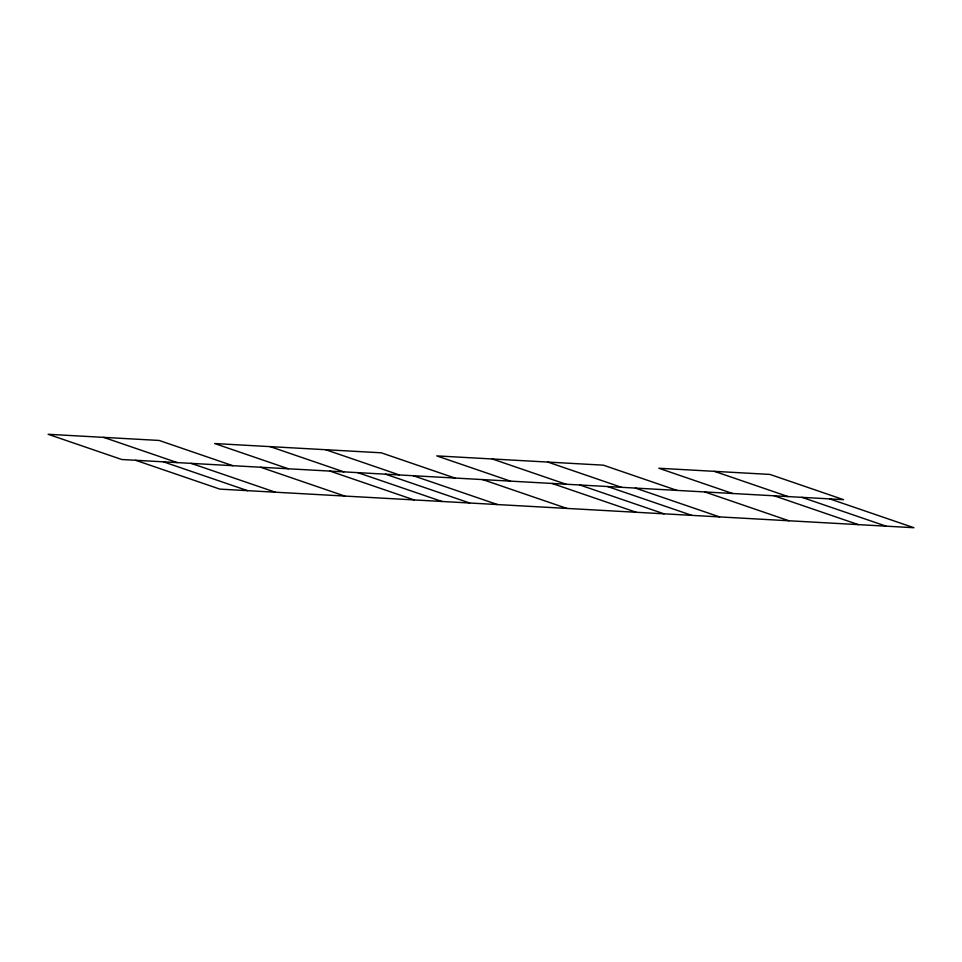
<?xml version="1.0" encoding="UTF-8"?>
<svg xmlns="http://www.w3.org/2000/svg" width="962" height="962" viewBox="0 0 962 962"><rect width="100%" height="100%" fill="white"/><g stroke="black" fill="none" stroke-linecap="round" stroke-linejoin="round"><path stroke-width="1.44" d="M829.701 498.881L913.9 527.717L219.853 489.117L135.654 460.281M801.935 497.342L886.134 526.178M714.381 471.332L788.058 496.572M774.182 495.803L858.381 524.639M732.539 493.482L658.862 468.253L769.913 474.422L843.578 499.663L121.777 459.511L48.1 434.283L159.151 440.452L232.816 465.692M704.773 491.931L788.972 520.779M677.007 490.392L603.342 465.163L436.76 455.892L510.437 481.132M635.365 488.071L719.564 516.919M547.811 462.073L621.488 487.301M607.611 486.531L691.81 515.367M579.845 484.992L664.045 513.828M492.291 458.982L565.969 484.211M552.08 483.441L636.279 512.277M482.683 479.581L566.883 508.417M454.918 478.042L381.241 452.801L214.67 443.542L288.347 468.771M413.275 475.721L497.474 504.557M325.721 449.723L399.398 474.951M385.509 474.182L469.709 503.018M357.756 472.631L441.955 501.479M270.19 446.633L343.867 471.861M329.99 471.091L414.189 499.927M260.582 467.231L344.781 496.067M191.173 463.371L275.373 492.207M103.619 437.361L177.297 462.602M163.42 461.832L247.619 490.668"/></g></svg>
